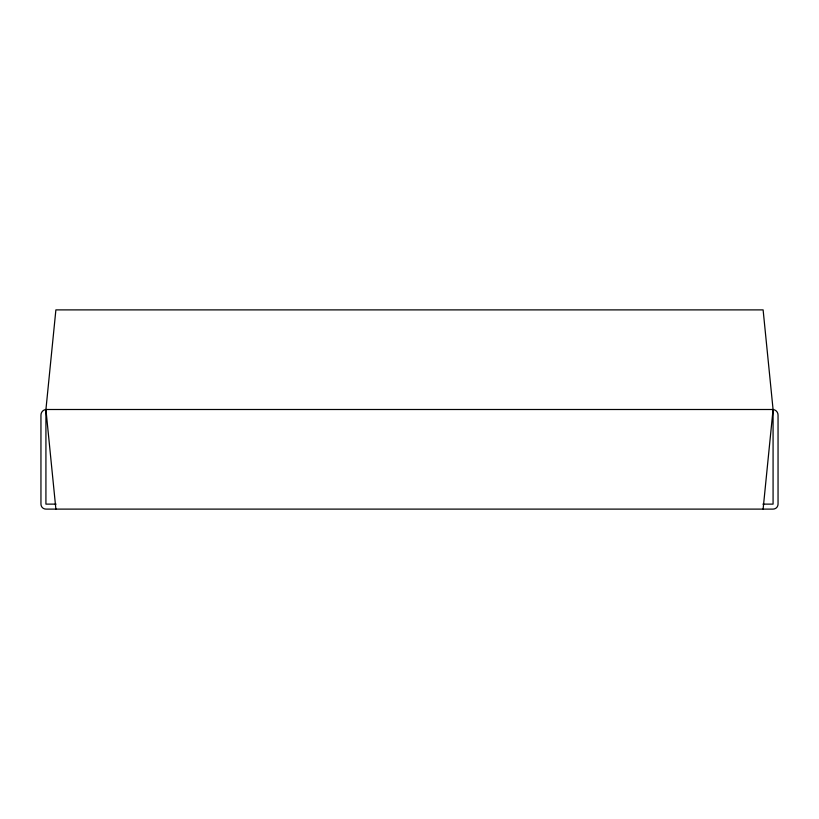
<?xml version="1.0" encoding="UTF-8"?>
<svg xmlns="http://www.w3.org/2000/svg" width="819" height="819" viewBox="0 0 819 819"><rect width="100%" height="100%" fill="white"/><g stroke="black" fill="none" stroke-linecap="round" stroke-linejoin="round"><path stroke-width="1.23" d="M56.091 504.125L45.925 504.125L45.925 409.5L55.887 309.889L763.113 309.889L773.075 409.5L773.075 504.125L762.909 504.125M763.113 509.111L773.075 409.5L45.925 409.5A5.62 5.62 0 0 0 40.95 415.079L40.95 504.125A4.975 4.975 0 0 0 45.925 509.111L773.075 509.111A4.975 4.975 0 0 0 778.05 504.125L778.05 415.079A5.62 5.62 0 0 0 773.075 409.5M45.925 409.5L55.887 509.111"/></g></svg>
